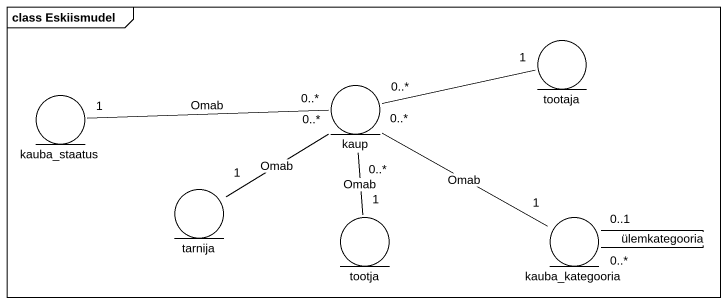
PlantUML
@startuml
mainframe class Eskiismudel
entity tootaja
entity kauba_staatus
entity kaup
entity tarnija
entity tootja
entity kauba_kategooria
tootaja "1" -left- "0..*" kaup
kauba_staatus "1" -right- "0..*" kaup : Omab
tarnija "1" -up- "0..*" kaup : Omab
tootja "1" -up- "0..*" kaup : Omab
kauba_kategooria "1" -up- "0..*" kaup : Omab
kauba_kategooria "0..*" -- "0..1" kauba_kategooria : ülemkategooria
@enduml
